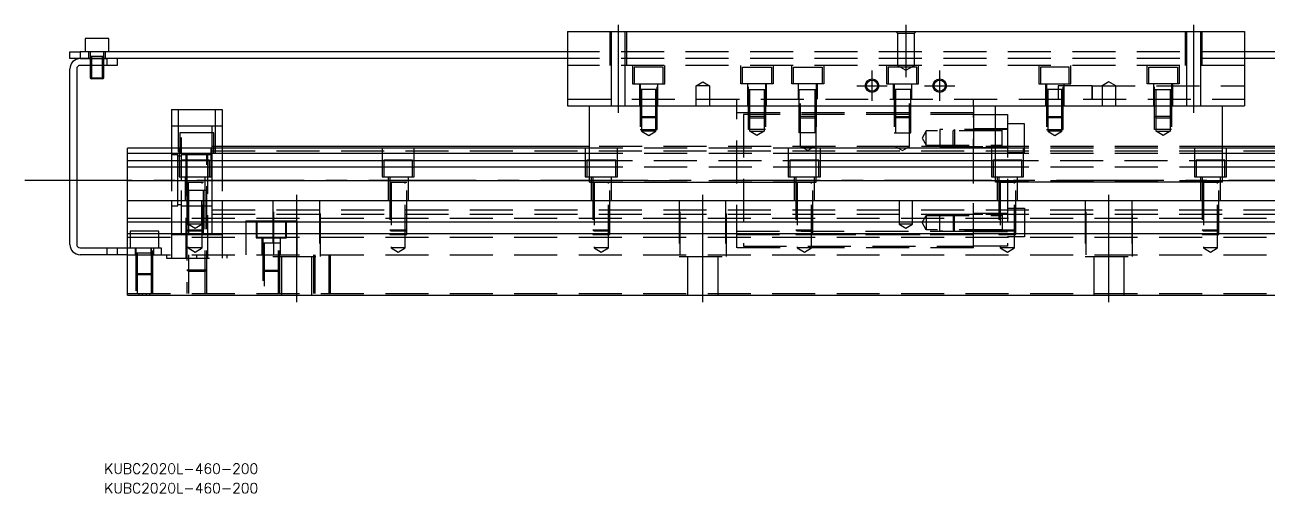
# Model space of a CAD drawing. Extents: x -13 to 690, y -294 to 112.
# Drawn here: x -13.3 to 354, y -294.3 to -155.8 of the extents above; entities that cross this region are included whole.
import ezdxf

# ---------------------------------------------------------------- set-up
doc = ezdxf.new("R2010")
doc.units = 0
doc.linetypes.add('CENTER', pattern=[50.8, 31.75, -6.35, 6.35, -6.35])
doc.linetypes.add('DASHED', pattern=[19.05, 12.7, -6.35])
doc.layers.get('0').update_dxf_attribs({"linetype": 'CONTINUOUS'})
doc.layers.add('CENTER', color=1, linetype='CENTER')
doc.styles.get("Standard").update_dxf_attribs({"font": 'txt.shx', "height": 3, "bigfont": 'bigfont.shx'})

# ---------------------------------------------------------------- blocks, each defined once
blk = doc.blocks.new('*U2')
at = {"color": 7, "linetype": 'CONTINUOUS'}
blk.add_text('KUBC2020L-460-200', height=3, dxfattribs=at).set_placement((10.13, -294.35))
blk = doc.blocks.new('*U3')
at = {"color": 7, "linetype": 'CONTINUOUS'}
blk.add_text('KUBC2020L-460-200', height=3, dxfattribs=at).set_placement((10.13, -288.6))

msp = doc.modelspace()

# ---------------------------------------------------------------- linework, layer by layer
at = {"color": 7, "linetype": 'CONTINUOUS'}
for p, q in [((147, -157.79), (147, -179.79)), ((147, -157.79), (347, -157.79)), ((347, -157.79), (347, -179.79)), ((11.5, -159.79), (4.5, -159.79)), ((4.5, -159.79), (4.5, -163.79)), ((11.5, -163.79), (11.5, -159.79)), ((0, -165.79), (0, -163.79)), ((0, -163.79), (3, -163.79)), ((3, -163.79), (3, -165.79)), ((147, -163.79), (3, -163.79)), ((491, -163.79), (347, -163.79)), ((3, -165.79), (0, -165.79)), ((0, -220.79), (0, -168.79)), ((2, -168.79), (2, -220.79)), ((11, -165.79), (3, -165.79)), ((3, -165.79), (11, -165.79)), ((11, -167.79), (3, -167.79)), ((6, -167.79002), (6, -171.44)), ((6.35, -167.79002), (6.35, -171.79)), ((9.65, -171.79), (9.65, -167.79002)), ((10, -171.44), (10, -167.79002)), ((147, -165.79), (11, -165.79)), ((11, -167.79), (11, -165.79)), ((14, -167.79), (11, -167.79)), ((14, -165.79), (14, -167.79)), ((483, -165.79), (347, -165.79)), ((6, -171.44), (10, -171.44)), ((6, -171.44), (6.35, -171.79)), ((9.65, -171.79), (6.35, -171.79)), ((9.65, -171.79), (10, -171.44)), ((147, -179.79), (347, -179.79)), ((153.5, -202.29), (153.5, -179.79)), ((220.5, -202.29), (220.5, -179.79)), ((267, -179.79), (267, -192.29)), ((273.5, -202.29), (273.5, -179.79)), ((340.5, -202.29), (340.5, -179.79)), ((30, -180.79), (45, -180.79)), ((30, -180.79), (30, -192.29)), ((45, -180.79), (45, -192.29)), ((267, -182.29), (273.5, -182.29)), ((153.5, -192.29), (17, -192.29)), ((17, -235.79), (17, -192.29)), ((153.5, -193.829608), (17, -193.829608)), ((153.5, -191.79), (45, -191.79)), ((273.5, -192.29), (220.5, -192.29)), ((273.5, -193.829608), (220.5, -193.829608)), ((420, -191.79), (340.5, -191.79)), ((477, -192.29), (340.5, -192.29)), ((477, -193.829608), (340.5, -193.829608)), ((17, -195.950392), (153.5, -195.950392)), ((153.5, -197.860532), (17, -197.860532)), ((220.5, -195.950392), (273.5, -195.950392)), ((273.5, -197.860532), (220.5, -197.860532)), ((340.5, -195.950392), (477, -195.950392)), ((477, -197.860532), (340.5, -197.860532)), ((153.5, -201.971934), (17, -201.971934)), ((273.5, -201.971934), (220.5, -201.971934)), ((477, -201.971934), (340.5, -201.971934)), ((153.5, -202.29), (220.5, -202.29)), ((340.5, -202.29), (273.5, -202.29)), ((17, -207.79), (477, -207.79)), ((17, -214.09), (477, -214.09)), ((17, -217.49), (477, -217.49)), ((35, -217.49), (35, -217.79)), ((3, -221.79), (11, -221.79)), ((11, -223.79), (3, -223.79)), ((11, -223.79), (11, -221.79)), ((11, -221.79), (14, -221.79)), ((14, -223.79), (11, -223.79)), ((14, -221.79), (14, -223.79)), ((14, -221.79), (17, -221.79)), ((17, -223.79), (14, -223.79)), ((24.500006, -223.39), (19.499994, -223.39)), ((24.500006, -223.39), (19.499994, -223.39)), ((24.500006, -223.39), (19.499994, -223.39)), ((17, -235.79), (477, -235.79))]:
    msp.add_line(p, q, dxfattribs=at)
at = {"color": 3, "linetype": 'DASHED'}
for p, q in [((159.500006, -157.79), (159.500006, -167.79)), ((159.9, -157.79), (159.9, -167.79)), ((164.1, -167.79), (164.1, -157.79)), ((164.499994, -167.79), (164.499994, -157.79)), ((244.5, -158.29), (244, -157.79)), ((249.5, -158.29), (250, -157.79)), ((329.500006, -157.79), (329.500006, -167.79)), ((329.9, -157.79), (329.9, -167.79)), ((334.1, -167.79), (334.1, -157.79)), ((334.499994, -167.79), (334.499994, -157.79)), ((244.5, -158.29), (244.5, -167.79)), ((244.5, -158.29), (249.5, -158.29)), ((249.5, -167.79), (249.5, -158.29)), ((5.5, -163.79), (5.5, -165.79)), ((10.000006, -165.19), (5.999994, -165.19)), ((6, -163.79), (6, -167.79)), ((6.35, -165.19), (6.35, -167.79)), ((9.65, -167.79), (9.65, -165.19)), ((10, -167.79), (10, -163.79)), ((10.5, -165.79), (10.5, -163.79)), ((347, -163.79), (147, -163.79)), ((9.999994, -167.79), (9.999994, -165.79)), ((347, -165.79), (147, -165.79)), ((347, -167.79), (147, -167.79)), ((159.9, -167.79), (159.9, -179.79)), ((164.1, -179.79), (164.1, -167.79)), ((166.25, -167.79), (166.25, -173.29)), ((175.25, -168.29), (166.75, -168.29)), ((166.75, -168.29), (166.75, -173.29)), ((175.25, -173.29), (175.25, -168.29)), ((175.75, -173.29), (175.75, -167.79)), ((198.25, -173.29), (198.25, -167.79)), ((198.75, -168.29), (207.25, -168.29)), ((198.75, -173.29), (198.75, -168.29)), ((207.25, -168.29), (207.25, -173.29)), ((207.75, -167.79), (207.75, -173.29)), ((213.25, -173.29), (213.25, -167.79)), ((213.75, -168.29), (222.25, -168.29)), ((213.75, -173.29), (213.75, -168.29)), ((222.25, -168.29), (222.25, -173.29)), ((222.75, -167.79), (222.75, -173.29)), ((241.25, -167.79), (241.25, -173.29)), ((250.25, -168.29), (241.75, -168.29)), ((241.75, -168.29), (241.75, -173.29)), ((249.5, -167.79), (244.5, -167.79)), ((244.5, -167.79), (247, -169.233376)), ((247, -169.233376), (249.5, -167.79)), ((250.25, -173.29), (250.25, -168.29)), ((250.75, -173.29), (250.75, -167.79)), ((286.25, -167.79), (286.25, -173.29)), ((295.25, -168.29), (286.75, -168.29)), ((286.75, -168.29), (286.75, -173.29)), ((295.25, -173.29), (295.25, -168.29)), ((295.75, -173.29), (295.75, -167.79)), ((318.25, -173.29), (318.25, -167.79)), ((318.75, -168.29), (327.25, -168.29)), ((318.75, -173.29), (318.75, -168.29)), ((327.25, -168.29), (327.25, -173.29)), ((327.75, -167.79), (327.75, -173.29)), ((329.9, -167.79), (329.9, -179.79)), ((334.1, -179.79), (334.1, -167.79)), ((185, -173.79), (187, -172.6353)), ((187, -172.6353), (189, -173.79)), ((307, -172.6353), (305, -173.79)), ((309, -173.79), (307, -172.6353)), ((166.25, -173.29), (175.75, -173.29)), ((168.25, -173.29), (168.25, -179.79)), ((173.500006, -174.89), (168.499994, -174.89)), ((168.500006, -173.29), (168.500006, -186.79)), ((168.9, -174.89), (168.9, -187.29)), ((173.1, -187.29), (173.1, -174.89)), ((173.499994, -186.79), (173.499994, -173.29)), ((173.75, -179.79), (173.75, -173.29)), ((187, -173.79), (185, -173.79)), ((185, -179.79), (185, -173.79)), ((189, -173.79), (187, -173.79)), ((189, -173.79), (189, -179.79)), ((207.75, -173.29), (198.25, -173.29)), ((200.25, -179.79), (200.25, -173.29)), ((200.499994, -174.89), (205.500006, -174.89)), ((200.500006, -186.79), (200.500006, -173.29)), ((200.9, -187.29), (200.9, -174.89)), ((205.1, -174.89), (205.1, -187.29)), ((205.499994, -173.29), (205.499994, -186.79)), ((205.75, -173.29), (205.75, -179.79)), ((222.75, -173.29), (213.25, -173.29)), ((215.25, -177.79), (215.25, -173.29)), ((215.499994, -174.89), (220.500006, -174.89)), ((215.500006, -187.79), (215.500006, -173.29)), ((215.9, -191.79), (215.9, -174.89)), ((220.1, -174.89), (220.1, -191.79)), ((220.499994, -173.29), (220.499994, -187.79)), ((220.75, -173.29), (220.75, -177.79)), ((241.25, -173.29), (250.75, -173.29)), ((243.25, -173.29), (243.25, -177.79)), ((248.500006, -174.89), (243.499994, -174.89)), ((243.500006, -173.29), (243.500006, -187.79)), ((243.9, -174.89), (243.9, -191.79)), ((248.1, -191.79), (248.1, -174.89)), ((248.499994, -187.79), (248.499994, -173.29)), ((248.75, -177.79), (248.75, -173.29)), ((286.25, -173.29), (295.75, -173.29)), ((288.25, -173.29), (288.25, -179.79)), ((293.500006, -174.89), (288.499994, -174.89)), ((288.500006, -173.29), (288.500006, -186.79)), ((288.9, -174.89), (288.9, -187.29)), ((292, -173.79), (292, -177.79)), ((302, -173.79), (292, -173.79)), ((293.1, -187.29), (293.1, -174.89)), ((293.499994, -186.79), (293.499994, -173.29)), ((293.75, -179.79), (293.75, -173.29)), ((302, -173.79), (347, -173.79)), ((302, -177.79), (302, -173.79)), ((302, -173.79), (302, -177.79)), ((305, -173.79), (307, -173.79)), ((305, -173.79), (305, -179.79)), ((307, -173.79), (309, -173.79)), ((309, -179.79), (309, -173.79)), ((327.75, -173.29), (318.25, -173.29)), ((320.25, -179.79), (320.25, -173.29)), ((320.499994, -174.89), (325.500006, -174.89)), ((320.500006, -186.79), (320.500006, -173.29)), ((320.9, -187.29), (320.9, -174.89)), ((325.1, -174.89), (325.1, -187.29)), ((325.499994, -173.29), (325.499994, -186.79)), ((325.75, -173.29), (325.75, -179.79)), ((147, -177.79), (347, -177.79)), ((197, -179.79), (197, -177.79)), ((197, -221.79), (197, -179.79)), ((267, -179.79), (267, -177.79)), ((32, -180.79), (32, -193.79)), ((43, -193.79), (43, -180.79)), ((168.5, -182.89), (173.5, -182.89)), ((168.5, -182.89), (168.9, -183.29)), ((173.1, -183.29), (168.9, -183.29)), ((173.1, -183.29), (173.5, -182.89)), ((267, -181.79), (197, -181.79)), ((267, -182.29), (199, -182.29)), ((199, -182.29), (199, -221.29)), ((205.5, -182.89), (200.5, -182.89)), ((200.9, -183.29), (200.5, -182.89)), ((200.9, -183.29), (205.1, -183.29)), ((205.5, -182.89), (205.1, -183.29)), ((220.5, -182.89), (215.5, -182.89)), ((215.9, -183.29), (215.5, -182.89)), ((215.9, -183.29), (220.1, -183.29)), ((220.5, -182.89), (220.1, -183.29)), ((243.5, -182.89), (248.5, -182.89)), ((243.5, -182.89), (243.9, -183.29)), ((248.1, -183.29), (243.9, -183.29)), ((248.1, -183.29), (248.5, -182.89)), ((267, -221.29), (267, -182.29)), ((273.5, -182.29), (277, -182.29)), ((277, -182.29), (277, -221.29)), ((288.5, -182.89), (293.5, -182.89)), ((288.5, -182.89), (288.9, -183.29)), ((293.1, -183.29), (288.9, -183.29)), ((293.1, -183.29), (293.5, -182.89)), ((325.5, -182.89), (320.5, -182.89)), ((320.9, -183.29), (320.5, -182.89)), ((320.9, -183.29), (325.1, -183.29)), ((325.5, -182.89), (325.1, -183.29)), ((33, -185.79), (30, -185.79)), ((33, -201.79), (33, -185.79)), ((42, -185.79), (33, -185.79)), ((42, -187.79), (42, -185.79)), ((45, -185.79), (42, -185.79)), ((168.500006, -186.79), (173.499994, -186.79)), ((173.1, -187.29), (168.9, -187.29)), ((168.9, -187.29), (171, -188.502436)), ((171, -188.502436), (173.1, -187.29)), ((205.499994, -186.79), (200.500006, -186.79)), ((200.9, -187.29), (205.1, -187.29)), ((203, -188.502436), (200.9, -187.29)), ((205.1, -187.29), (203, -188.502436)), ((253, -187.19), (251.787564, -189.29)), ((253, -191.39), (253, -187.19)), ((275.4, -187.19), (253, -187.19)), ((257, -186.790006), (257, -191.789994)), ((277, -186.790006), (257, -186.790006)), ((261.4, -186.79), (261, -187.19)), ((261, -191.39), (261, -187.19)), ((261.4, -186.79), (261.4, -191.79)), ((277, -186.54), (267, -186.54)), ((275.4, -191.790006), (275.4, -186.789994)), ((282, -185.04), (277, -185.04)), ((282, -193.54), (282, -185.04)), ((288.500006, -186.79), (293.499994, -186.79)), ((293.1, -187.29), (288.9, -187.29)), ((288.9, -187.29), (291, -188.502436)), ((291, -188.502436), (293.1, -187.29)), ((325.499994, -186.79), (320.500006, -186.79)), ((320.9, -187.29), (325.1, -187.29)), ((323, -188.502436), (320.9, -187.29)), ((325.1, -187.29), (323, -188.502436)), ((42.5, -187.79), (32.5, -187.79)), ((32.5, -187.79), (32.5, -193.79)), ((42, -192.29), (42, -187.79)), ((42.5, -192.29), (42.5, -187.79)), ((220.499994, -187.79), (215.500006, -187.79)), ((243.500006, -187.79), (248.499994, -187.79)), ((251.787564, -189.29), (253, -191.39)), ((30, -192.29), (30, -207.79)), ((31.85, -194.29), (30, -194.29)), ((31.85, -201.79), (31.85, -194.29)), ((33, -194.64), (31.85, -194.64)), ((32, -193.79), (43, -193.79)), ((32.25, -192.29), (32.25, -200.79)), ((40.5, -194.29), (33, -194.29)), ((34.25, -193.79), (34.25, -224.79)), ((34.500006, -193.79), (34.500006, -235.29)), ((40.499994, -235.29), (40.499994, -193.79)), ((42, -194.29), (40.5, -194.29)), ((40.75, -224.79), (40.75, -193.79)), ((41.75, -200.79), (41.75, -192.29)), ((42.5, -191.79), (42, -191.79)), ((42, -193.829608), (42, -192.29)), ((42, -193.04), (420, -193.04)), ((42, -201.79), (42, -193.829608)), ((45, -191.79), (42.5, -191.79)), ((42.5, -193.79), (42.5, -192.29)), ((45, -192.29), (45, -207.79)), ((92.25, -192.29), (92.25, -200.79)), ((101.75, -200.79), (101.75, -192.29)), ((152.25, -192.29), (152.25, -200.79)), ((340.5, -191.79), (153.5, -191.79)), ((220.5, -192.29), (153.5, -192.29)), ((220.5, -193.829608), (153.5, -193.829608)), ((161.75, -200.79), (161.75, -192.29)), ((212.25, -192.29), (212.25, -200.79)), ((215.9, -191.79), (220.1, -191.79)), ((218, -193.002436), (215.9, -191.79)), ((220.1, -191.79), (218, -193.002436)), ((221.75, -200.79), (221.75, -192.29)), ((248.1, -191.79), (243.9, -191.79)), ((243.9, -191.79), (246, -193.002436)), ((246, -193.002436), (248.1, -191.79)), ((253, -191.39), (275.4, -191.39)), ((257, -191.789994), (277, -191.789994)), ((261, -191.39), (261.4, -191.79)), ((267, -192.04), (277, -192.04)), ((267, -221.79), (267, -192.29)), ((272.25, -192.29), (272.25, -200.79)), ((340.5, -192.29), (273.5, -192.29)), ((340.5, -193.829608), (273.5, -193.829608)), ((277, -193.54), (282, -193.54)), ((281.75, -200.79), (281.75, -192.29)), ((332.25, -192.29), (332.25, -200.79)), ((341.75, -200.79), (341.75, -192.29)), ((41.25, -195.79), (32.75, -195.79)), ((32.75, -195.79), (32.75, -200.79)), ((41.25, -200.79), (41.25, -195.79)), ((101.25, -195.79), (92.75, -195.79)), ((92.75, -195.79), (92.75, -200.79)), ((101.25, -200.79), (101.25, -195.79)), ((161.25, -195.79), (152.75, -195.79)), ((152.75, -195.79), (152.75, -200.79)), ((153.5, -195.950392), (220.5, -195.950392)), ((220.5, -197.860532), (153.5, -197.860532)), ((161.25, -200.79), (161.25, -195.79)), ((221.25, -195.79), (212.75, -195.79)), ((212.75, -195.79), (212.75, -200.79)), ((221.25, -200.79), (221.25, -195.79)), ((281.25, -195.79), (272.75, -195.79)), ((272.75, -195.79), (272.75, -200.79)), ((273.5, -195.950392), (340.5, -195.950392)), ((340.5, -197.860532), (273.5, -197.860532)), ((281.25, -200.79), (281.25, -195.79)), ((341.25, -195.79), (332.75, -195.79)), ((332.75, -195.79), (332.75, -200.79)), ((341.25, -200.79), (341.25, -195.79)), ((31.85, -209.29), (31.85, -201.79)), ((32.25, -200.79), (41.75, -200.79)), ((33, -217.49), (33, -201.79)), ((34, -200.79), (34, -207.79)), ((34.500006, -200.79), (34.500006, -217.49)), ((39.499994, -217.49), (39.499994, -200.79)), ((40, -207.79), (40, -200.79)), ((42, -207.79), (42, -201.79)), ((92.25, -200.79), (101.75, -200.79)), ((94, -200.79), (94, -207.79)), ((94.500006, -200.79), (94.500006, -217.49)), ((99.499994, -217.49), (99.499994, -200.79)), ((100, -207.79), (100, -200.79)), ((152.25, -200.79), (161.75, -200.79)), ((220.5, -201.971934), (153.5, -201.971934)), ((154, -200.79), (154, -207.79)), ((154.500006, -200.79), (154.500006, -217.49)), ((159.499994, -217.49), (159.499994, -200.79)), ((160, -207.79), (160, -200.79)), ((212.25, -200.79), (221.75, -200.79)), ((214, -200.79), (214, -207.79)), ((214.500006, -200.79), (214.500006, -217.49)), ((219.499994, -217.49), (219.499994, -200.79)), ((220, -207.79), (220, -200.79)), ((272.25, -200.79), (281.75, -200.79)), ((340.5, -201.971934), (273.5, -201.971934)), ((274, -200.79), (274, -207.79)), ((274.500006, -200.79), (274.500006, -217.49)), ((279.499994, -217.49), (279.499994, -200.79)), ((280, -207.79), (280, -200.79)), ((332.25, -200.79), (341.75, -200.79)), ((334, -200.79), (334, -207.79)), ((334.500006, -200.79), (334.500006, -217.49)), ((339.499994, -217.49), (339.499994, -200.79)), ((340, -207.79), (340, -200.79)), ((39.500006, -202.39), (34.499994, -202.39)), ((40.500006, -204.79), (34.499994, -204.79)), ((34.9, -202.39), (34.9, -221.79)), ((35, -204.79), (35, -235.29)), ((39.1, -221.79), (39.1, -202.39)), ((40, -235.29), (40, -204.79)), ((99.500006, -202.39), (94.499994, -202.39)), ((94.9, -202.39), (94.9, -221.79)), ((99.1, -221.79), (99.1, -202.39)), ((159.500006, -202.39), (154.499994, -202.39)), ((154.9, -202.39), (154.9, -221.79)), ((159.1, -221.79), (159.1, -202.39)), ((219.500006, -202.39), (214.499994, -202.39)), ((214.9, -202.39), (214.9, -221.79)), ((219.1, -221.79), (219.1, -202.39)), ((279.500006, -202.39), (274.499994, -202.39)), ((274.9, -202.39), (274.9, -221.79)), ((279.1, -221.79), (279.1, -202.39)), ((339.500006, -202.39), (334.499994, -202.39)), ((334.9, -202.39), (334.9, -221.79)), ((339.1, -221.79), (339.1, -202.39)), ((30, -207.79), (30, -214.09)), ((30, -209.29), (31.85, -209.29)), ((31.85, -208.94), (33, -208.94)), ((33, -209.29), (40.5, -209.29)), ((35, -207.79), (35, -214.79)), ((39, -214.79), (39, -207.79)), ((40.5, -209.29), (42, -209.29)), ((42, -214.09), (42, -207.79)), ((45, -207.79), (45, -214.09)), ((60, -207.79), (60, -224.29)), ((60.291796, -223.79), (60.291796, -207.79)), ((73.708204, -207.79), (73.708204, -223.79)), ((74, -224.29), (74, -207.79)), ((180, -207.79), (180, -224.29)), ((180.291796, -223.79), (180.291796, -207.79)), ((193.708204, -207.79), (193.708204, -223.79)), ((194, -224.29), (194, -207.79)), ((245, -207.79), (245, -214.79)), ((249, -214.79), (249, -207.79)), ((300, -207.79), (300, -224.29)), ((300.291796, -223.79), (300.291796, -207.79)), ((313.708204, -207.79), (313.708204, -223.79)), ((314, -224.29), (314, -207.79)), ((17, -212.94), (477, -212.94)), ((42, -210.54), (420, -210.54)), ((42, -211.79), (420, -211.79)), ((251.787564, -214.29), (253, -212.19)), ((253, -212.19), (253, -216.39)), ((253, -212.19), (275.4, -212.19)), ((257, -216.789994), (257, -211.790006)), ((257, -211.790006), (277, -211.790006)), ((261, -212.19), (261.4, -211.79)), ((261, -212.19), (261, -216.39)), ((261.4, -216.79), (261.4, -211.79)), ((267, -211.54), (277, -211.54)), ((275.4, -211.789994), (275.4, -216.790006)), ((277, -210.04), (282, -210.04)), ((282, -210.04), (282, -218.54)), ((30, -214.09), (30, -217.49)), ((34.5, -216.39), (39.5, -216.39)), ((34.5, -216.39), (34.9, -216.79)), ((39, -214.79), (35, -214.79)), ((35, -214.79), (37, -215.9447)), ((37, -215.9447), (39, -214.79)), ((39.1, -216.79), (39.5, -216.39)), ((42, -217.49), (42, -214.09)), ((45, -214.09), (45, -217.49)), ((52, -213.79), (60.291796, -213.79)), ((52, -213.79), (52, -214.09)), ((52, -214.09), (52, -217.49)), ((55, -213.79), (55, -218.79)), ((55.25, -213.79), (55.25, -214.09)), ((55.25, -214.09), (55.25, -217.49)), ((60.291796, -213.79), (67, -213.79)), ((63.75, -214.09), (63.75, -213.79)), ((63.75, -217.49), (63.75, -214.09)), ((64, -218.79), (64, -213.79)), ((67, -213.79), (67, -214.09)), ((67, -214.09), (67, -217.49)), ((94.5, -216.39), (99.5, -216.39)), ((94.5, -216.39), (94.9, -216.79)), ((99.1, -216.79), (99.5, -216.39)), ((154.5, -216.39), (159.5, -216.39)), ((154.5, -216.39), (154.9, -216.79)), ((159.1, -216.79), (159.5, -216.39)), ((214.5, -216.39), (219.5, -216.39)), ((214.5, -216.39), (214.9, -216.79)), ((219.1, -216.79), (219.5, -216.39)), ((249, -214.79), (245, -214.79)), ((245, -214.79), (247, -215.9447)), ((247, -215.9447), (249, -214.79)), ((253, -216.39), (251.787564, -214.29)), ((275.4, -216.39), (253, -216.39)), ((261.4, -216.79), (261, -216.39)), ((274.5, -216.39), (279.5, -216.39)), ((274.5, -216.39), (274.9, -216.79)), ((279.1, -216.79), (279.5, -216.39)), ((334.5, -216.39), (339.5, -216.39)), ((334.5, -216.39), (334.9, -216.79)), ((339.1, -216.79), (339.5, -216.39)), ((17, -218.64), (477, -218.64)), ((26.25, -216.79), (17.75, -216.79)), ((17.75, -216.79), (17.75, -217.49)), ((17.75, -217.49), (17.75, -221.79)), ((26.25, -217.49), (26.25, -216.79)), ((26.25, -221.79), (26.25, -217.49)), ((30, -217.49), (30, -224.79)), ((30, -217.79), (33, -217.79)), ((33, -217.79), (33, -217.49)), ((33, -217.79), (34.5, -217.79)), ((34.500006, -217.49), (34.500006, -217.79)), ((34.500006, -217.79), (39.499994, -217.79)), ((34.500006, -217.79), (39.499994, -217.79)), ((39.1, -216.79), (34.9, -216.79)), ((39.499994, -217.79), (39.499994, -217.49)), ((39.499994, -217.79), (40, -217.79)), ((40, -217.79), (40.5, -217.79)), ((40.5, -217.79), (42, -217.79)), ((42, -217.79), (42, -217.49)), ((42, -217.79), (45, -217.79)), ((45, -217.49), (45, -224.79)), ((52, -217.49), (52, -223.79)), ((55, -218.79), (64, -218.79)), ((55.25, -217.49), (55.25, -218.79)), ((56.75, -218.79), (56.75, -223.79)), ((62.000006, -220.39), (56.999994, -220.39)), ((57.000006, -218.79), (57.000006, -235.29)), ((57.4, -220.39), (57.4, -235.29)), ((61.6, -235.29), (61.6, -220.39)), ((61.999994, -235.29), (61.999994, -218.79)), ((62.25, -223.79), (62.25, -218.79)), ((63.75, -218.79), (63.75, -217.49)), ((67, -217.49), (67, -223.79)), ((94.500006, -217.49), (94.500006, -217.79)), ((94.500006, -217.79), (99.499994, -217.79)), ((99.1, -216.79), (94.9, -216.79)), ((99.499994, -217.79), (99.499994, -217.49)), ((154.500006, -217.49), (154.500006, -217.79)), ((154.500006, -217.79), (159.499994, -217.79)), ((159.1, -216.79), (154.9, -216.79)), ((159.499994, -217.79), (159.499994, -217.49)), ((197, -216.79), (267, -216.79)), ((197, -217.79), (267, -217.79)), ((214.500006, -217.49), (214.500006, -217.79)), ((214.500006, -217.79), (219.499994, -217.79)), ((219.1, -216.79), (214.9, -216.79)), ((219.499994, -217.79), (219.499994, -217.49)), ((219.499994, -217.79), (267, -217.79)), ((277, -216.789994), (257, -216.789994)), ((277, -217.04), (267, -217.04)), ((274.500006, -217.49), (274.500006, -217.79)), ((274.500006, -217.79), (279.499994, -217.79)), ((279.1, -216.79), (274.9, -216.79)), ((282, -218.54), (277, -218.54)), ((279.499994, -217.79), (279.499994, -217.49)), ((334.500006, -217.49), (334.500006, -217.79)), ((334.500006, -217.79), (339.499994, -217.79)), ((339.1, -216.79), (334.9, -216.79)), ((339.499994, -217.79), (339.499994, -217.49)), ((17, -221.79), (27, -221.79)), ((17, -223.79), (477, -223.79)), ((19.25, -221.79), (19.25, -223.79)), ((19.500006, -221.79), (19.500006, -235.29)), ((19.9, -223.39), (19.9, -235.29)), ((19.9, -223.79), (24.1, -223.79)), ((19.9, -223.79), (24.1, -223.79)), ((24, -223.79), (24, -221.79)), ((24, -221.79), (24, -223.79)), ((24.1, -235.29), (24.1, -223.39)), ((24.499994, -235.29), (24.499994, -221.79)), ((24.75, -223.79), (24.75, -221.79)), ((27, -221.79), (27, -223.79)), ((28.5, -223.79), (28.5, -224.79)), ((39.1, -221.79), (34.9, -221.79)), ((34.9, -221.79), (37, -223.002436)), ((37, -223.002436), (39.1, -221.79)), ((37.5, -224.79), (37.5, -223.79)), ((37.5, -224.79), (37.5, -223.79)), ((46.5, -224.79), (46.5, -223.79)), ((72.000006, -223.79), (72.000006, -235.29)), ((72.4, -223.79), (72.4, -235.29)), ((76.6, -235.29), (76.6, -223.79)), ((76.999994, -235.29), (76.999994, -223.79)), ((99.1, -221.79), (94.9, -221.79)), ((94.9, -221.79), (97, -223.002436)), ((97, -223.002436), (99.1, -221.79)), ((159.1, -221.79), (154.9, -221.79)), ((154.9, -221.79), (157, -223.002436)), ((157, -223.002436), (159.1, -221.79)), ((267, -221.79), (197, -221.79)), ((199, -221.29), (267, -221.29)), ((219.1, -221.79), (214.9, -221.79)), ((214.9, -221.79), (217, -223.002436)), ((217, -223.002436), (219.1, -221.79)), ((277, -221.29), (267, -221.29)), ((279.1, -221.79), (274.9, -221.79)), ((274.9, -221.79), (277, -223.002436)), ((277, -223.002436), (279.1, -221.79)), ((339.1, -221.79), (334.9, -221.79)), ((334.9, -221.79), (337, -223.002436)), ((337, -223.002436), (339.1, -221.79)), ((28.5, -224.79), (46.5, -224.79)), ((60, -224.29), (74, -224.29)), ((62.5, -224.29), (62.5, -235.79)), ((71.5, -235.79), (71.5, -224.29)), ((180, -224.29), (194, -224.29)), ((182.5, -224.29), (182.5, -235.79)), ((191.5, -235.79), (191.5, -224.29)), ((300, -224.29), (314, -224.29)), ((302.5, -224.29), (302.5, -235.79)), ((311.5, -235.79), (311.5, -224.29)), ((19.5, -229.39), (24.5, -229.39)), ((19.5, -229.39), (19.9, -229.79)), ((24.1, -229.79), (19.9, -229.79)), ((24.1, -229.79), (24.5, -229.39)), ((34.5, -228.29), (40.5, -228.29)), ((34.5, -228.29), (35, -228.79)), ((40, -228.79), (35, -228.79)), ((40, -228.79), (40.5, -228.29)), ((57, -228.39), (62, -228.39)), ((57, -228.39), (57.4, -228.79)), ((61.6, -228.79), (57.4, -228.79)), ((61.6, -228.79), (62, -228.39)), ((17, -235.29), (477, -235.29)), ((20.500008, -235.79), (20.500008, -235.29)), ((21.359688, -235.29), (21.359688, -235.79)), ((22.640312, -235.79), (22.640312, -235.29)), ((23.499992, -235.29), (23.499992, -235.79))]:
    msp.add_line(p, q, dxfattribs=at)
at = {"color": 3, "linetype": 'CONTINUOUS'}
for centre in [(237, -173.79), (257, -173.79)]:
    msp.add_circle(centre, 2, dxfattribs=at)
at = {"color": 7, "linetype": 'CONTINUOUS'}
for centre in [(237, -173.79), (257, -173.79)]:
    msp.add_circle(centre, 1.65, dxfattribs=at)
for centre, radius, start, end in [((3, -168.79), 3, 90, 180), ((3, -168.79), 1, 90, 180), ((3, -220.79), 3, 180, 270), ((3, -220.79), 1, 180, 270)]:
    msp.add_arc(centre, radius, start, end, dxfattribs=at)
at = {"layer": 'CENTER', "color": 1, "linetype": 'CENTER'}
for p, q in [((162, -155.79), (162, -181.79)), ((247, -155.79), (247, -171.233376)), ((332, -155.79), (332, -181.79)), ((237, -178.29), (237, -169.29)), ((257, -178.29), (257, -169.29)), ((232.5, -173.79), (241.5, -173.79)), ((252.5, -173.79), (261.5, -173.79)), ((-13.314543, -201.79), (547.016924, -201.79)), ((67, -237.79), (67, -205.79)), ((187, -237.79), (187, -205.79)), ((307, -237.79), (307, -205.79))]:
    msp.add_line(p, q, dxfattribs=at)

# ---------------------------------------------------------------- block references
at = {"color": 7, "linetype": 'CONTINUOUS'}
for name in ['*U3', '*U2']:
    msp.add_blockref(name, (0, 0), dxfattribs=at)

doc.saveas('drawing.dxf')
